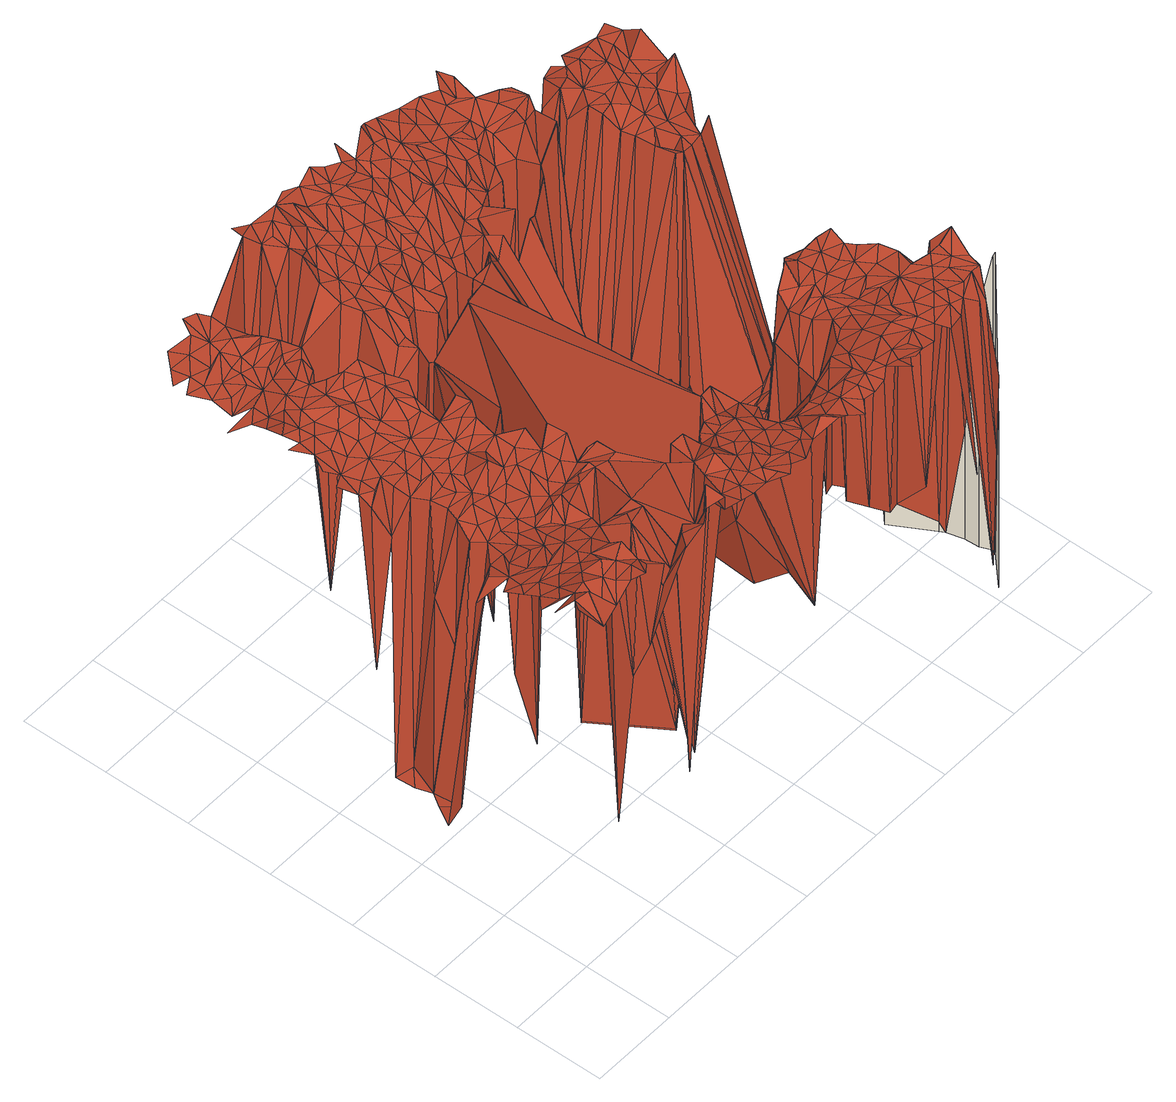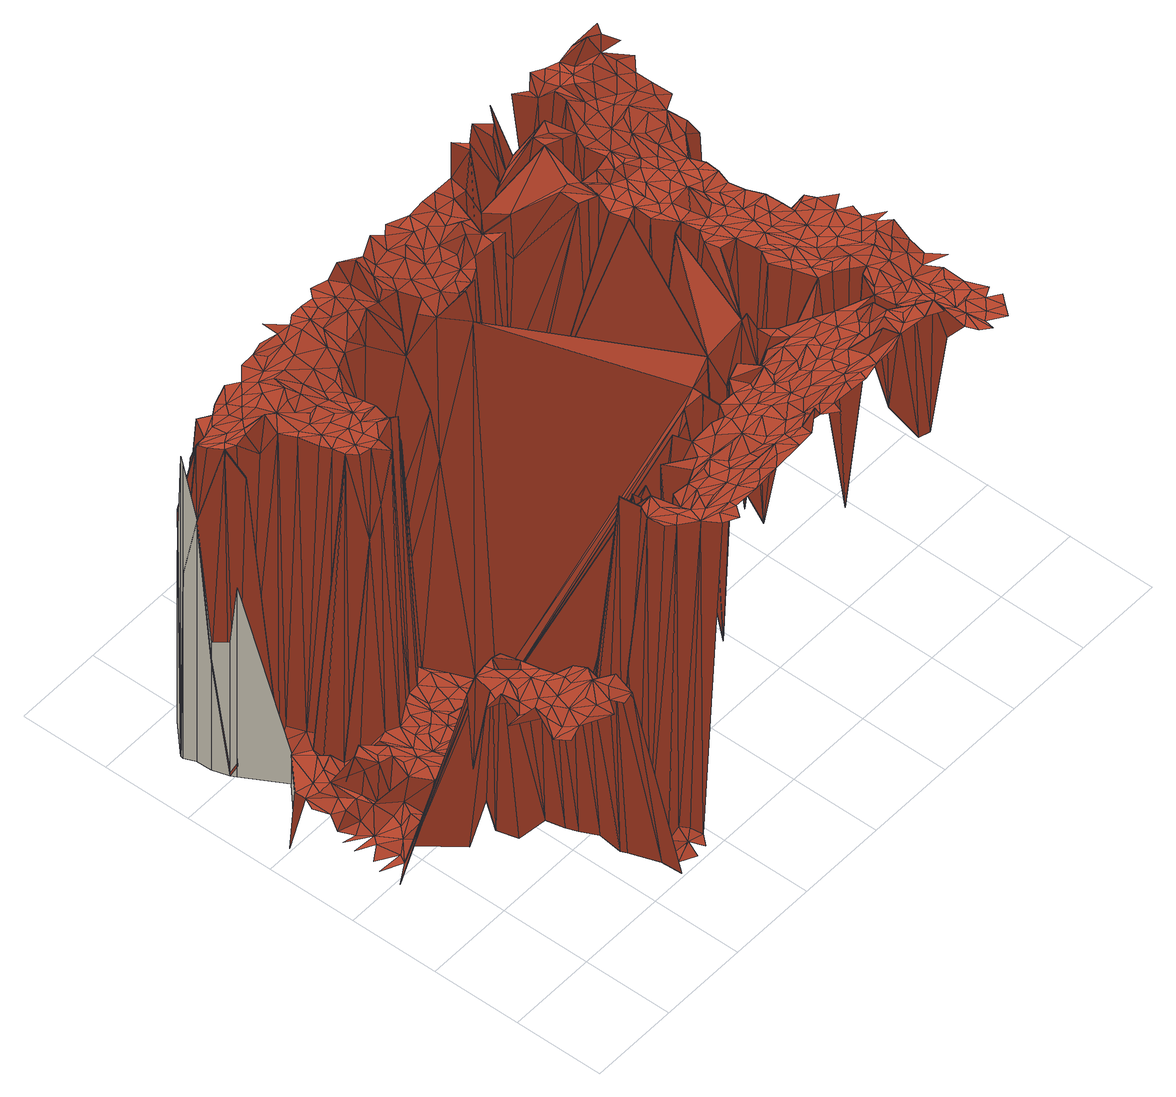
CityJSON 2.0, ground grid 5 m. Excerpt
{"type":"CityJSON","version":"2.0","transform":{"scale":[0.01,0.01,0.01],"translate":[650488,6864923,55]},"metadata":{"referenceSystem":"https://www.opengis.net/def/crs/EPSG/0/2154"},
"CityObjects":{
"building1":{"type":"Building","geometry":[{"type":"MultiSurface","lod":"2","boundaries":[[[0,1,2]],[[0,3,4]],[[5,0,2]],[[6,7,8]],[[3,7,6]],[[3,0,5]],[[9,5,2]],[[7,10,8]],[[11,12,13]],[[7,3,10]],[[14,3,5]],[[15,11,8]],[[9,14,5]],[[15,12,11]],[[10,15,8]],[[3,14,16]],[[12,17,13]],[[10,3,16]],[[18,17,19]],[[18,20,21]],[[20,18,19]],[[9,22,14]],[[15,10,23]],[[14,22,16]],[[24,10,16]],[[15,25,12]],[[26,21,27]],[[25,17,12]],[[17,20,19]],[[10,24,23]],[[28,26,27]],[[29,22,9]],[[22,24,16]],[[30,29,9]],[[31,17,32]],[[20,33,21]],[[17,25,32]],[[34,15,23]],[[21,33,27]],[[34,25,15]],[[20,17,35]],[[17,31,35]],[[36,28,27]],[[24,37,23]],[[24,22,38]],[[37,34,23]],[[39,22,29]],[[40,31,32]],[[29,30,41]],[[37,24,38]],[[20,42,33]],[[25,43,32]],[[44,36,27]],[[33,42,27]],[[22,39,38]],[[42,20,35]],[[45,36,46]],[[39,29,41]],[[30,47,41]],[[31,48,35]],[[49,45,46]],[[36,44,50]],[[34,37,51]],[[34,52,25]],[[42,44,27]],[[43,40,32]],[[53,36,50]],[[43,25,54]],[[40,48,31]],[[55,37,38]],[[36,53,46]],[[25,52,54]],[[39,55,38]],[[56,57,58]],[[59,57,56]],[[37,55,51]],[[48,42,35]],[[52,34,51]],[[47,60,41]],[[44,61,50]],[[61,53,50]],[[60,39,41]],[[43,48,40]],[[49,62,58]],[[62,49,46]],[[55,39,63]],[[44,42,64]],[[52,43,54]],[[65,60,47]],[[59,66,67]],[[42,48,68]],[[69,59,56]],[[61,44,64]],[[39,60,63]],[[53,70,46]],[[55,71,51]],[[72,55,63]],[[48,43,73]],[[53,61,74]],[[75,56,58]],[[48,73,68]],[[71,55,72]],[[71,52,51]],[[43,52,76]],[[60,65,77]],[[59,69,78]],[[66,59,78]],[[42,79,64]],[[70,53,74]],[[79,42,68]],[[70,62,46]],[[75,69,56]],[[80,72,63]],[[60,80,63]],[[62,81,58]],[[66,82,83]],[[43,84,73]],[[85,60,77]],[[84,43,76]],[[86,61,64]],[[60,85,80]],[[81,75,58]],[[82,87,88]],[[73,89,68]],[[69,75,78]],[[52,71,90]],[[72,80,91]],[[52,92,76]],[[79,86,64]],[[93,71,72]],[[89,79,68]],[[82,66,94]],[[61,95,74]],[[84,89,73]],[[92,52,90]],[[96,66,78]],[[97,70,74]],[[92,84,76]],[[93,72,91]],[[95,61,86]],[[80,85,98]],[[62,99,81]],[[100,101,87]],[[82,102,87]],[[66,103,94]],[[71,93,90]],[[70,104,62]],[[75,96,78]],[[105,101,106]],[[80,98,91]],[[99,75,81]],[[89,84,107]],[[84,92,108]],[[103,66,96]],[[102,82,94]],[[99,62,109]],[[79,89,110]],[[70,97,111]],[[79,112,86]],[[101,100,106]],[[95,97,74]],[[113,85,114]],[[98,85,113]],[[102,100,87]],[[62,104,109]],[[84,108,115]],[[104,70,111]],[[98,93,91]],[[112,79,110]],[[116,92,90]],[[117,118,119]],[[84,115,107]],[[105,120,119]],[[93,116,90]],[[120,105,106]],[[112,95,86]],[[75,99,121]],[[108,92,115]],[[96,75,121]],[[122,89,107]],[[103,123,94]],[[89,122,110]],[[123,102,94]],[[97,124,111]],[[100,102,125]],[[93,98,126]],[[92,116,127]],[[100,128,106]],[[95,124,97]],[[120,117,119]],[[103,96,129]],[[130,113,114]],[[131,99,109]],[[130,98,113]],[[132,93,126]],[[128,120,106]],[[124,104,111]],[[115,92,133]],[[93,132,134]],[[135,112,110]],[[116,93,136]],[[92,127,133]],[[104,131,109]],[[123,103,129]],[[115,137,107]],[[102,123,125]],[[138,100,125]],[[139,95,112]],[[100,138,128]],[[99,140,121]],[[141,142,143]],[[124,95,144]],[[140,96,121]],[[137,122,107]],[[145,130,114]],[[122,135,110]],[[93,134,136]],[[126,98,146]],[[141,147,148]],[[127,116,136]],[[95,139,144]],[[131,140,99]],[[98,130,146]],[[96,149,129]],[[142,117,150]],[[132,126,146]],[[140,151,96]],[[104,124,152]],[[153,120,128]],[[137,115,133]],[[117,120,150]],[[142,154,143]],[[147,155,148]],[[151,149,96]],[[131,104,152]],[[156,141,143]],[[135,157,112]],[[134,132,158]],[[157,139,112]],[[147,141,156]],[[138,153,128]],[[125,123,159]],[[130,145,160]],[[138,125,159]],[[132,146,158]],[[127,161,133]],[[162,155,163]],[[164,123,129]],[[165,124,144]],[[120,153,150]],[[161,127,136]],[[142,150,154]],[[122,137,166]],[[145,167,160]],[[168,140,131]],[[139,165,144]],[[169,135,122]],[[124,165,152]],[[153,138,170]],[[171,137,133]],[[140,168,151]],[[172,130,160]],[[149,164,129]],[[154,156,143]],[[123,164,159]],[[155,147,173]],[[168,149,151]],[[138,174,170]],[[146,130,175]],[[161,171,133]],[[176,131,152]],[[167,172,160]],[[174,138,159]],[[137,171,177]],[[137,177,166]],[[168,131,178]],[[169,157,135]],[[169,122,166]],[[130,172,175]],[[139,157,179]],[[155,180,163]],[[134,181,136]],[[165,139,179]],[[149,168,182]],[[181,134,158]],[[131,176,178]],[[164,149,182]],[[183,147,156]],[[156,154,184]],[[185,153,170]],[[150,153,186]],[[165,176,152]],[[180,155,173]],[[154,150,184]],[[172,167,187]],[[181,161,136]],[[180,188,163]],[[146,189,158]],[[171,161,190]],[[147,183,173]],[[191,156,184]],[[174,185,170]],[[164,192,159]],[[153,193,186]],[[153,185,193]],[[192,174,159]],[[182,168,194]],[[192,164,182]],[[150,195,184]],[[177,171,196]],[[157,169,197]],[[183,156,191]],[[189,146,175]],[[198,168,178]],[[175,172,199]],[[177,200,166]],[[150,186,201]],[[161,181,190]],[[157,202,179]],[[176,165,203]],[[172,187,199]],[[200,169,166]],[[202,165,179]],[[204,171,190]],[[195,150,201]],[[176,198,178]],[[174,192,205]],[[185,174,206]],[[168,207,194]],[[208,191,184]],[[192,182,209]],[[210,180,173]],[[202,157,197]],[[211,182,194]],[[180,212,188]],[[181,158,213]],[[200,177,196]],[[168,198,207]],[[195,208,184]],[[165,202,203]],[[171,214,196]],[[193,215,186]],[[214,171,204]],[[169,200,197]],[[183,210,173]],[[208,183,191]],[[181,204,190]],[[189,175,199]],[[193,185,216]],[[217,174,205]],[[218,176,203]],[[182,219,209]],[[198,176,220]],[[189,221,158]],[[174,217,206]],[[210,212,180]],[[186,222,201]],[[207,211,194]],[[211,219,182]],[[181,214,204]],[[187,223,199]],[[192,224,205]],[[215,222,186]],[[185,225,216]],[[224,192,209]],[[215,193,216]],[[226,185,206]],[[176,218,220]],[[227,208,195]],[[214,181,213]],[[228,223,187]],[[185,226,225]],[[208,229,183]],[[202,218,203]],[[223,189,199]],[[229,210,183]],[[207,198,230]],[[200,231,197]],[[231,202,197]],[[211,207,230]],[[232,195,201]],[[224,217,205]],[[158,233,213]],[[212,210,234]],[[219,224,209]],[[196,214,235]],[[200,196,235]],[[219,211,230]],[[217,226,206]],[[236,214,213]],[[198,220,237]],[[232,227,195]],[[223,221,189]],[[223,228,238]],[[198,239,230]],[[208,240,229]],[[222,232,201]],[[221,233,158]],[[210,229,241]],[[240,208,227]],[[218,202,242]],[[243,222,215]],[[225,243,216]],[[243,215,216]],[[202,231,244]],[[245,214,246]],[[220,218,237]],[[246,214,247]],[[226,243,225]],[[234,210,248]],[[231,200,249]],[[198,250,239]],[[214,236,247]],[[198,251,250]],[[252,219,230]],[[214,245,235]],[[251,198,237]],[[219,253,224]],[[254,210,241]],[[255,202,244]],[[202,255,242]],[[256,200,235]],[[217,224,257]],[[223,238,258]],[[210,254,248]],[[200,256,249]],[[221,223,258]],[[226,217,257]],[[229,259,241]],[[218,242,237]],[[229,240,259]],[[239,252,230]],[[243,232,222]],[[232,240,227]],[[253,219,252]],[[231,249,244]],[[245,246,247]],[[224,253,257]],[[233,236,213]],[[249,255,244]],[[238,260,258]],[[221,258,261]],[[260,238,262]],[[236,263,247]],[[259,264,241]],[[265,252,239]],[[265,253,252]],[[253,265,257]],[[258,260,261]],[[233,221,266]],[[221,261,266]],[[243,226,267]],[[243,268,232]],[[268,240,232]],[[240,268,259]],[[269,254,241]],[[233,263,236]],[[226,257,270]],[[250,271,239]],[[242,271,237]],[[251,271,250]],[[255,271,242]],[[271,251,237]],[[264,272,241]],[[273,260,262]],[[260,274,261]],[[245,275,235]],[[275,245,247]],[[268,264,259]],[[275,256,235]],[[272,269,241]],[[276,273,262]],[[265,277,257]],[[278,265,239]],[[274,260,279]],[[263,280,247]],[[260,273,279]],[[254,269,281]],[[282,233,266]],[[261,282,266]],[[268,243,283]],[[274,282,261]],[[282,263,233]],[[267,226,270]],[[257,277,270]],[[283,243,267]],[[271,278,239]],[[273,276,284]],[[264,285,272]],[[280,286,247]],[[287,274,279]],[[264,268,288]],[[273,287,279]],[[282,274,289]],[[263,282,280]],[[285,264,288]],[[285,269,272]],[[290,255,249]],[[274,287,289]],[[256,290,249]],[[273,284,291]],[[287,273,291]],[[286,275,247]],[[265,292,277]],[[280,282,293]],[[292,265,278]],[[268,294,288]],[[293,282,295]],[[296,282,289]],[[297,268,283]],[[280,293,295]],[[277,298,270]],[[294,285,288]],[[294,268,297]],[[292,298,277]],[[269,285,299]],[[300,269,299]],[[284,301,291]],[[256,275,302]],[[287,303,289]],[[282,296,304]],[[305,267,270]],[[303,287,291]],[[286,280,295]],[[282,304,295]],[[306,283,267]],[[285,294,307]],[[301,284,308]],[[303,296,289]],[[297,283,309]],[[284,310,308]],[[271,311,278]],[[271,255,290]],[[305,306,267]],[[311,292,278]],[[298,292,312]],[[283,306,309]],[[298,313,270]],[[304,286,295]],[[314,285,307]],[[315,294,297]],[[285,314,299]],[[310,301,308]],[[291,301,316]],[[315,297,309]],[[313,305,270]],[[296,303,317]],[[303,291,316]],[[313,298,312]],[[304,275,286]],[[294,314,307]],[[292,311,312]],[[301,310,318]],[[311,271,319]],[[296,320,304]],[[294,315,321]],[[290,256,302]],[[306,305,322]],[[320,296,317]],[[314,294,321]],[[311,313,312]],[[275,304,323]],[[301,324,316]],[[306,325,309]],[[305,313,322]],[[303,326,317]],[[325,315,309]],[[271,327,319]],[[301,318,328]],[[324,301,328]],[[304,320,323]],[[314,329,299]],[[311,330,313]],[[331,303,316]],[[332,311,319]],[[326,320,317]],[[303,331,326]],[[325,306,333]],[[334,306,322]],[[315,335,321]],[[336,275,323]],[[329,314,321]],[[311,332,330]],[[324,331,316]],[[313,337,322]],[[315,325,335]],[[318,338,328]],[[275,336,302]],[[306,334,333]],[[330,337,313]],[[320,336,323]],[[339,324,328]],[[331,324,339]],[[327,332,319]],[[335,329,321]],[[337,340,322]],[[340,334,322]],[[341,320,326]],[[327,271,290]],[[330,332,342]],[[343,325,333]],[[331,341,326]],[[336,320,344]],[[337,330,342]],[[335,325,345]],[[346,329,335]],[[336,347,302]],[[338,348,328]],[[334,343,333]],[[325,343,345]],[[348,339,328]],[[349,331,339]],[[332,327,350]],[[342,332,350]],[[320,351,344]],[[346,335,345]],[[340,337,352]],[[334,340,353]],[[351,320,341]],[[354,336,344]],[[331,349,341]],[[329,346,355]],[[338,356,348]],[[347,336,357]],[[358,337,342]],[[343,334,353]],[[347,290,302]],[[336,354,357]],[[337,359,352]],[[355,346,345]],[[337,358,359]],[[339,348,360]],[[349,339,360]],[[351,354,344]],[[358,342,350]],[[327,361,350]],[[343,362,345]],[[349,351,341]],[[363,340,352]],[[364,347,357]],[[329,365,366]],[[340,363,353]],[[362,343,353]],[[361,327,290]],[[365,329,355]],[[354,364,357]],[[356,367,348]],[[354,351,368]],[[369,358,350]],[[370,355,345]],[[351,349,371]],[[359,372,352]],[[348,367,360]],[[362,370,345]],[[361,369,350]],[[290,347,373]],[[359,358,372]],[[374,349,360]],[[347,364,373]],[[364,354,368]],[[367,356,375]],[[349,374,371]],[[376,362,353]],[[361,290,377]],[[367,374,360]],[[358,369,378]],[[356,379,375]],[[363,376,353]],[[351,380,368]],[[381,363,352]],[[380,351,371]],[[372,381,352]],[[374,367,382]],[[358,381,372]],[[370,362,383]],[[384,358,378]],[[385,365,355]],[[380,364,368]],[[370,385,355]],[[362,376,383]],[[369,361,386]],[[364,380,373]],[[369,386,378]],[[387,367,375]],[[358,384,381]],[[367,387,382]],[[388,361,377]],[[376,363,389]],[[290,388,377]],[[387,374,382]],[[374,390,371]],[[388,290,373]],[[391,380,371]],[[363,381,389]],[[385,370,383]],[[379,392,375]],[[374,387,393]],[[386,361,394]],[[365,385,395]],[[386,384,378]],[[390,374,393]],[[392,387,375]],[[390,391,371]],[[396,365,395]],[[380,397,373]],[[361,398,394]],[[383,376,399]],[[361,388,398]],[[392,379,400]],[[401,376,389]],[[390,380,391]],[[385,383,399]],[[385,402,395]],[[384,403,381]],[[381,401,389]],[[387,404,393]],[[380,390,397]],[[402,396,395]],[[387,392,405]],[[381,403,406]],[[376,401,399]],[[407,384,386]],[[404,390,393]],[[386,394,408]],[[402,385,409]],[[401,381,406]],[[409,385,399]],[[397,390,410]],[[407,403,384]],[[404,387,405]],[[411,392,400]],[[407,386,408]],[[394,398,408]],[[396,402,412]],[[392,411,405]],[[406,403,413]],[[414,411,400]],[[401,406,413]],[[403,407,413]],[[398,415,408]],[[401,416,399]],[[416,409,399]],[[417,404,405]],[[402,409,418]],[[388,419,398]],[[402,420,412]],[[421,407,408]],[[411,417,405]],[[390,404,422]],[[415,421,408]],[[423,401,413]],[[424,411,414]],[[398,419,415]],[[416,401,425]],[[401,423,425]],[[420,402,418]],[[407,421,426]],[[407,427,413]],[[404,417,428]],[[429,409,416]],[[430,421,415]],[[390,431,410]],[[409,429,418]],[[427,423,413]],[[411,424,432]],[[407,426,427]],[[419,430,415]],[[422,404,428]],[[417,411,433]],[[397,434,373]],[[435,388,373]],[[429,416,425]],[[421,430,436]],[[433,411,432]],[[425,423,437]],[[424,438,432]],[[423,427,439]],[[440,397,410]],[[426,421,441]],[[390,422,431]],[[442,420,418]],[[421,436,441]],[[430,419,443]],[[429,442,418]],[[428,417,444]],[[436,430,445]],[[423,439,437]],[[429,425,437]],[[420,442,446]],[[417,433,447]],[[430,443,445]],[[422,428,444]],[[438,448,432]],[[419,449,443]],[[442,429,450]],[[448,433,432]],[[426,451,427]],[[450,429,437]],[[417,447,444]],[[419,388,435]],[[443,449,445]],[[427,451,439]],[[448,438,452]],[[453,436,445]],[[436,453,441]],[[451,426,441]],[[433,448,447]],[[454,442,450]],[[439,455,437]],[[456,422,444]],[[449,453,445]],[[457,450,437]],[[431,440,410]],[[442,454,458]],[[422,456,431]],[[459,448,452]],[[451,460,439]],[[460,455,439]],[[453,449,461]],[[447,456,444]],[[434,435,373]],[[457,454,450]],[[447,448,462]],[[453,463,441]],[[455,457,437]],[[463,451,441]],[[448,459,464]],[[397,440,465]],[[434,397,465]],[[449,419,466]],[[448,464,462]],[[456,447,462]],[[451,455,460]],[[454,467,458]],[[468,453,461]],[[431,456,469]],[[463,453,470]],[[454,457,471]],[[455,451,472]],[[451,463,473]],[[457,455,472]],[[453,468,470]],[[467,454,471]],[[459,474,475]],[[464,459,476]],[[461,449,466]],[[477,456,462]],[[456,477,469]],[[457,478,471]],[[478,457,472]],[[479,431,469]],[[476,459,475]],[[451,480,472]],[[481,468,461]],[[463,482,473]],[[419,435,466]],[[462,464,483]],[[484,451,473]],[[485,463,470]],[[468,486,470]],[[487,467,471]],[[480,478,472]],[[431,479,440]],[[480,451,484]],[[478,487,471]],[[464,476,483]],[[482,463,485]],[[468,481,486]],[[486,488,470]],[[489,477,462]],[[481,461,466]],[[482,484,473]],[[490,479,469]],[[488,485,470]],[[491,478,480]],[[477,492,469]],[[493,476,475]],[[489,462,483]],[[481,488,486]],[[487,478,494]],[[495,493,475]],[[492,490,469]],[[496,434,465]],[[440,497,465]],[[478,491,498]],[[477,489,499]],[[440,479,497]],[[500,491,480]],[[501,482,485]],[[488,481,502]],[[500,480,484]],[[503,496,465]],[[482,500,484]],[[485,488,502]],[[476,493,504]],[[505,479,490]],[[492,477,499]],[[478,506,494]],[[497,503,465]],[[434,507,435]],[[482,501,508]],[[501,485,502]],[[506,478,498]],[[476,509,483]],[[510,487,494]],[[511,434,496]],[[512,481,466]],[[513,482,508]],[[503,514,496]],[[479,505,515]],[[479,516,497]],[[491,500,498]],[[509,476,504]],[[500,482,513]],[[492,505,490]],[[516,479,515]],[[511,507,434]],[[514,511,496]],[[517,489,483]],[[481,518,502]],[[519,481,512]],[[516,503,497]],[[489,520,499]],[[507,521,435]],[[435,521,466]],[[501,513,508]],[[506,510,494]],[[493,509,504]],[[520,492,499]],[[481,519,518]],[[509,517,483]],[[518,501,502]],[[505,492,522]],[[503,516,523]],[[514,503,524]],[[511,514,525]],[[500,526,498]],[[489,517,527]],[[528,507,511]],[[520,489,527]],[[509,493,529]],[[505,530,515]],[[526,500,513]],[[521,507,528]],[[503,523,524]],[[531,506,498]],[[513,501,532]],[[525,514,524]],[[520,533,492]],[[492,533,522]],[[510,506,534]],[[530,505,522]],[[501,518,535]],[[536,516,515]],[[530,537,515]],[[526,531,498]],[[516,538,523]],[[511,525,539]],[[533,520,527]],[[528,511,539]],[[517,540,527]],[[526,513,532]],[[506,531,534]],[[537,536,515]],[[509,541,517]],[[542,512,466]],[[543,501,535]],[[533,530,522]],[[501,543,532]],[[544,509,529]],[[541,540,517]],[[521,528,545]],[[546,533,527]],[[547,510,534]],[[521,548,466]],[[540,546,527]],[[536,538,516]],[[518,519,549]],[[523,550,524]],[[542,519,512]],[[523,538,551]],[[535,518,549]],[[530,533,552]],[[541,509,544]],[[530,536,537]],[[553,525,524]],[[554,526,532]],[[533,546,552]],[[540,555,546]],[[531,547,534]],[[550,523,551]],[[525,553,539]],[[540,541,555]],[[556,528,539]],[[526,554,557]],[[519,558,549]],[[543,535,549]],[[559,530,552]],[[526,560,531]],[[550,553,524]],[[546,555,561]],[[562,521,545]],[[545,528,563]],[[541,564,555]],[[548,542,466]],[[560,526,557]],[[528,556,565]],[[519,566,558]],[[530,559,567]],[[536,530,568]],[[569,547,531]],[[538,536,570]],[[543,571,532]],[[541,544,572]],[[546,573,552]],[[571,554,532]],[[538,574,551]],[[563,528,565]],[[575,556,539]],[[553,575,539]],[[519,542,566]],[[568,530,567]],[[521,576,548]],[[574,550,551]],[[554,560,557]],[[577,543,549]],[[573,546,561]],[[564,541,572]],[[560,569,531]],[[558,578,549]],[[579,559,552]],[[575,553,550]],[[521,562,580]],[[576,521,580]],[[574,538,570]],[[573,581,552]],[[536,568,570]],[[582,544,583]],[[584,575,550]],[[581,579,552]],[[574,584,550]],[[555,585,561]],[[543,577,586]],[[587,545,563]],[[556,575,565]],[[564,585,555]],[[571,543,586]],[[578,577,549]],[[547,569,588]],[[571,560,554]],[[587,562,545]],[[559,579,567]],[[544,582,572]],[[589,578,558]],[[566,589,558]],[[584,574,590]],[[591,564,572]],[[585,573,561]],[[575,592,565]],[[592,563,565]],[[582,583,593]],[[573,585,581]],[[575,584,594]],[[583,595,593]],[[568,596,570]],[[592,587,563]],[[569,597,588]],[[578,598,577]],[[599,568,567]],[[577,598,586]],[[585,579,581]],[[596,574,570]],[[542,600,566]],[[562,587,601]],[[585,564,602]],[[564,591,602]],[[574,603,590]],[[604,542,548]],[[578,589,605]],[[560,606,569]],[[582,591,572]],[[589,566,605]],[[579,599,567]],[[607,592,575]],[[576,608,548]],[[571,586,609]],[[606,560,571]],[[607,575,594]],[[598,578,610]],[[596,568,611]],[[608,576,580]],[[606,597,569]],[[604,600,542]],[[568,599,611]],[[566,600,605]],[[596,603,574]],[[587,592,612]],[[613,584,590]],[[562,601,614]],[[586,598,609]],[[597,615,588]],[[580,562,616]],[[578,617,610]],[[618,604,548]],[[617,578,605]],[[608,618,548]],[[584,613,594]],[[587,619,601]],[[579,585,620]],[[621,582,593]],[[590,603,622]],[[623,571,609]],[[606,571,623]],[[591,582,624]],[[599,579,620]],[[625,607,594]],[[619,587,612]],[[608,580,616]],[[626,585,602]],[[591,626,602]],[[600,627,605]],[[592,607,628]],[[600,604,627]],[[629,598,610]],[[630,562,614]],[[631,621,593]],[[597,632,615]],[[603,596,633]],[[582,621,624]],[[597,606,632]],[[601,619,614]],[[613,590,622]],[[634,596,611]],[[616,562,630]],[[627,617,605]],[[599,634,611]],[[626,591,624]],[[613,625,594]],[[617,629,610]],[[612,592,635]],[[604,618,636]],[[627,604,637]],[[618,608,638]],[[585,639,620]],[[607,625,640]],[[598,641,609]],[[585,642,639]],[[592,628,635]],[[642,585,643]],[[604,636,637]],[[644,599,620]],[[585,626,643]],[[628,607,640]],[[608,616,645]],[[629,641,598]],[[621,631,646]],[[647,606,623]],[[596,648,633]],[[619,630,614]],[[634,599,649]],[[603,650,622]],[[617,627,651]],[[641,623,609]],[[648,596,634]],[[636,618,638]],[[603,633,650]],[[652,629,617]],[[608,645,638]],[[599,644,649]],[[624,621,653]],[[640,625,613]],[[626,624,653]],[[654,627,637]],[[639,644,620]],[[652,617,655]],[[656,616,630]],[[632,606,657]],[[641,647,623]],[[658,619,612]],[[636,654,637]],[[659,613,622]],[[616,656,645]],[[627,654,651]],[[641,629,652]],[[631,660,646]],[[619,661,630]],[[662,617,651]],[[658,612,635]],[[645,656,638]],[[633,648,650]],[[663,621,646]],[[617,662,655]],[[639,642,664]],[[606,647,665]],[[666,642,643]],[[626,667,643]],[[667,626,653]],[[650,659,622]],[[658,628,640]],[[668,634,649]],[[628,658,635]],[[648,634,669]],[[621,663,653]],[[647,641,670]],[[664,642,666]],[[671,640,613]],[[644,668,649]],[[606,672,657]],[[654,636,673]],[[672,606,665]],[[674,636,638]],[[641,652,675]],[[619,658,661]],[[654,662,651]],[[644,639,676]],[[677,652,655]],[[656,678,638]],[[659,671,613]],[[634,668,669]],[[679,656,630]],[[650,648,680]],[[660,663,646]],[[661,679,630]],[[668,644,676]],[[636,674,673]],[[662,677,655]],[[663,667,653]],[[671,658,640]],[[647,670,681]],[[662,654,682]],[[667,683,643]],[[670,641,681]],[[683,666,643]],[[658,684,661]],[[652,685,675]],[[678,656,686]],[[687,641,675]],[[678,674,638]],[[656,679,686]],[[659,650,688]],[[685,652,677]],[[689,648,669]],[[639,664,690]],[[684,679,661]],[[648,691,680]],[[671,659,692]],[[639,693,676]],[[647,694,665]],[[664,666,695]],[[663,660,696]],[[697,654,673]],[[698,699,660]],[[691,650,680]],[[641,687,681]],[[672,700,657]],[[668,689,669]],[[700,672,665]],[[654,697,682]],[[692,659,688]],[[663,699,667]],[[658,701,684]],[[677,662,702]],[[694,647,681]],[[685,687,675]],[[666,683,695]],[[660,699,696]],[[701,658,671]],[[699,683,667]],[[693,668,676]],[[697,662,682]],[[650,691,688]],[[648,689,703]],[[704,678,686]],[[693,639,690]],[[679,684,705]],[[706,671,692]],[[691,648,703]],[[679,704,686]],[[657,700,707]],[[699,663,696]],[[690,664,695]],[[674,708,673]],[[684,701,705]],[[701,671,706]],[[706,692,688]],[[662,697,702]],[[694,700,665]],[[674,678,709]],[[710,685,677]],[[708,697,673]],[[710,677,702]],[[689,668,711]],[[683,699,712]],[[687,685,713]],[[681,687,713]],[[678,704,709]],[[668,693,711]],[[714,715,716,717]],[[699,698,714]],[[718,706,688]],[[704,679,719]],[[720,701,706]],[[683,721,695]],[[701,722,705]],[[708,674,723]],[[674,709,723]],[[721,683,712]],[[721,690,695]],[[724,679,705]],[[720,706,725]],[[726,691,703]],[[694,681,727]],[[689,728,703]],[[706,718,725]],[[729,693,690]],[[685,730,713]],[[701,720,731]],[[710,730,685]],[[730,681,713]],[[697,732,702]],[[699,733,712]],[[728,689,711]],[[704,734,709]],[[732,710,702]],[[700,694,735]],[[734,704,719]],[[679,736,719]],[[737,700,738]],[[728,726,703]],[[722,724,705]],[[681,730,727]],[[721,729,690]],[[697,708,739]],[[691,740,688]],[[722,701,741]],[[711,693,742]],[[743,708,723]],[[733,721,712]],[[693,729,742]],[[744,699,714]],[[701,731,741]],[[732,697,745]],[[733,699,744]],[[679,724,736]],[[740,718,688]],[[735,694,727]],[[746,720,725]],[[718,746,725]],[[700,747,738]],[[745,697,739]],[[726,740,691]],[[731,720,741]],[[730,710,748]],[[749,750,751,752]],[[747,700,735]],[[753,734,719]],[[729,721,742]],[[708,743,739]],[[709,754,723]],[[710,732,755]],[[756,726,728]],[[734,754,709]],[[721,733,757]],[[758,746,718]],[[722,741,724]],[[727,730,759]],[[721,760,742]],[[761,743,723]],[[762,714,717,763]],[[764,762,763,765]],[[760,721,757]],[[748,710,755]],[[766,764,765,767]],[[720,746,768]],[[735,727,759]],[[769,732,745]],[[750,760,770,751]],[[741,720,768]],[[740,758,718]],[[736,771,719]],[[771,753,719]],[[760,766,767,770]],[[730,748,772]],[[754,761,723]],[[730,772,759]],[[773,745,739]],[[774,728,711]],[[743,773,739]],[[775,734,753]],[[746,758,776]],[[777,754,734]],[[740,726,756]],[[732,769,755]],[[773,769,745]],[[775,777,734]],[[778,747,735]],[[743,761,779]],[[724,771,736]],[[773,743,779]],[[741,780,724]],[[781,775,753]],[[771,781,753]],[[774,756,728]],[[761,754,779]],[[758,782,776]],[[783,746,776]],[[771,724,784]],[[724,780,784]],[[771,775,781]],[[740,782,758]],[[746,783,768]],[[782,740,756]],[[785,749,752,786]],[[782,787,776]],[[787,783,776]],[[788,741,768]],[[788,780,741]],[[774,782,756]],[[784,780,789]],[[790,774,711]],[[771,784,791]],[[792,735,759]],[[778,735,793]],[[748,794,772]],[[795,748,755]],[[772,792,759]],[[796,773,779]],[[769,773,797]],[[769,798,755]],[[784,789,791]],[[783,788,768]],[[754,796,779]],[[799,754,777]],[[775,799,777]],[[775,771,800]],[[782,801,787]],[[788,783,787]],[[780,802,789]],[[782,774,803]],[[780,788,804]],[[805,782,803]],[[782,805,801]],[[800,771,791]],[[802,780,804]],[[801,788,787]],[[773,796,806]],[[794,748,795]],[[772,794,807]],[[735,792,793]],[[789,808,791]],[[773,806,797]],[[792,772,807]],[[774,809,803]],[[798,795,755]],[[798,769,797]],[[754,799,796]],[[809,805,803]],[[809,774,790]],[[810,775,800]],[[805,811,801]],[[802,808,789]],[[812,788,801]],[[799,775,810]],[[808,800,791]],[[788,813,804]],[[805,809,814]],[[813,802,804]],[[811,805,814]],[[811,812,801]],[[812,813,788]],[[815,809,790]],[[796,799,806]],[[809,816,814]],[[813,808,802]],[[806,799,817]],[[806,818,797]],[[794,819,807]],[[820,794,795]],[[819,792,807]],[[798,820,795]],[[818,806,817]],[[792,821,793]],[[822,812,811]],[[822,811,814]],[[823,798,797]],[[824,799,810]],[[813,812,825]],[[799,826,817]],[[808,827,800]],[[827,810,800]],[[813,828,808]],[[812,822,825]],[[799,824,826]],[[818,823,797]],[[821,792,829]],[[826,818,817]],[[794,820,830]],[[819,794,830]],[[792,819,829]],[[820,798,831]],[[808,828,832]],[[798,823,831]],[[827,824,810]],[[827,808,832]],[[833,813,825]],[[834,818,826]],[[823,818,834]],[[826,824,835]],[[828,813,836]],[[837,821,829]],[[819,837,829]],[[824,827,835]],[[834,826,835]],[[821,837,838]],[[820,839,830]],[[839,819,830]],[[839,820,831]],[[828,840,832]],[[823,834,841]],[[823,842,831]],[[837,819,843]],[[843,819,844]],[[845,827,832]],[[834,835,846]],[[827,847,835]],[[819,848,844]],[[842,839,831]],[[819,839,848]],[[849,823,841]],[[834,849,841]],[[823,849,842]],[[850,837,843]],[[834,846,851]],[[835,847,852]],[[846,835,853]],[[848,843,844]],[[854,839,842]],[[849,834,851]],[[835,852,853]],[[839,854,848]],[[850,843,855]],[[856,854,842]],[[843,848,855]],[[849,856,842]],[[846,857,851]],[[857,846,853]],[[858,850,855]],[[854,856,859]],[[848,854,860]],[[856,849,861]],[[862,849,851]],[[848,858,855]],[[849,862,861]],[[854,859,860]],[[857,862,851]],[[858,848,860]],[[856,863,859]],[[863,856,861]],[[863,864,859]],[[859,865,860]],[[865,858,860]],[[864,865,859]],[[858,865,866]]],"semantics":{"surfaces":[{"type":"RoofSurface"},{"type":"WallSurface"}],"values":[0,0,0,0,0,0,0,0,0,0,0,0,0,0,0,0,0,0,0,0,0,0,0,0,0,0,0,0,0,0,0,0,0,0,0,0,0,0,0,0,0,0,0,0,0,0,0,0,0,0,0,0,0,0,0,0,0,0,0,0,0,0,0,0,0,0,0,0,0,0,0,0,0,0,0,0,0,0,0,0,0,0,0,0,0,0,0,0,0,0,0,0,0,0,0,0,0,0,0,0,0,0,0,0,0,0,0,0,0,0,0,0,0,0,0,0,0,0,0,0,0,0,0,0,0,0,0,0,0,0,0,0,0,0,0,0,0,0,0,0,0,0,0,0,0,0,0,0,0,0,0,0,0,0,0,0,0,0,0,0,0,0,0,0,0,0,0,0,0,0,0,0,0,0,0,0,0,0,0,0,0,0,0,0,0,0,0,0,0,0,0,0,0,0,0,0,0,0,0,0,0,0,0,0,0,0,0,0,0,0,0,0,0,0,0,0,0,0,0,0,0,0,0,0,0,0,0,0,0,0,0,0,0,0,0,0,0,0,0,0,0,0,0,0,0,0,0,0,0,0,0,0,0,0,0,0,0,0,0,0,0,0,0,0,0,0,0,0,0,0,0,0,0,0,0,0,0,0,0,0,0,0,0,0,0,0,0,0,0,0,0,0,0,0,0,0,0,0,0,0,0,0,0,0,0,0,0,0,0,0,0,0,0,0,0,0,0,0,0,0,0,0,0,0,0,0,0,0,0,0,0,0,0,0,0,0,0,0,0,0,0,0,0,0,0,0,0,0,0,0,0,0,0,0,0,0,0,0,0,0,0,0,0,0,0,0,0,0,0,0,0,0,0,0,0,0,0,0,0,0,0,0,0,0,0,0,0,0,0,0,0,0,0,0,0,0,0,0,0,0,0,0,0,0,0,0,0,0,0,0,0,0,0,0,0,0,0,0,0,0,0,0,0,0,0,0,0,0,0,0,0,0,0,0,0,0,0,0,0,0,0,0,0,0,0,0,0,0,0,0,0,0,0,0,0,0,0,0,0,0,0,0,0,0,0,0,0,0,0,0,0,0,0,0,0,0,0,0,0,0,0,0,0,0,0,0,0,0,0,0,0,0,0,0,0,0,0,0,0,0,0,0,0,0,0,0,0,0,0,0,0,0,0,0,0,0,0,0,0,0,0,0,0,0,0,0,0,0,0,0,0,0,0,0,0,0,0,0,0,0,0,0,0,0,0,0,0,0,0,0,0,0,0,0,0,0,0,0,0,0,0,0,0,0,0,0,0,0,0,0,0,0,0,0,0,0,0,0,0,0,0,0,0,0,0,0,0,0,0,0,0,0,0,0,0,0,0,0,0,0,0,0,0,0,0,0,0,0,0,0,0,0,0,0,0,0,0,0,0,0,0,0,0,0,0,0,0,0,0,0,0,0,0,0,0,0,0,0,0,0,0,0,0,0,0,0,0,0,0,0,0,0,0,0,0,0,0,0,0,0,0,0,0,0,0,0,0,0,0,0,0,0,0,0,0,0,0,0,0,0,0,0,0,0,0,0,0,0,0,0,0,0,0,0,0,0,0,0,0,0,0,0,0,0,0,0,0,0,0,0,0,0,0,0,0,0,0,0,0,0,0,0,0,0,0,0,0,0,0,0,0,0,0,0,0,0,0,0,0,0,0,0,0,0,0,0,0,0,0,0,0,0,0,0,0,0,0,0,0,0,0,0,0,0,0,0,0,0,0,0,0,0,0,0,0,0,0,0,0,0,0,0,0,0,0,0,0,0,0,0,0,0,0,0,0,0,0,0,0,0,0,0,0,0,0,0,0,0,0,0,0,0,0,0,0,0,0,0,0,0,0,0,0,0,0,0,0,0,0,0,0,0,0,0,0,0,0,0,0,0,0,0,0,0,0,0,0,0,0,0,0,0,0,0,0,0,0,0,0,0,0,0,0,0,0,0,0,0,0,0,0,0,0,0,0,0,0,0,0,0,0,0,0,0,0,0,0,0,0,0,0,0,0,0,0,0,0,0,0,0,0,0,0,0,0,0,0,0,0,0,0,0,0,0,0,0,0,0,0,0,0,0,0,0,0,0,0,0,0,0,0,0,0,0,0,0,0,0,0,0,0,0,0,0,0,0,0,0,0,0,0,0,0,0,0,0,0,0,0,0,0,0,0,0,0,0,0,0,0,0,0,0,0,0,0,0,0,0,0,0,0,0,0,0,0,0,0,0,0,0,0,0,0,0,0,0,0,0,0,0,0,0,0,0,0,0,0,0,0,0,0,0,0,0,0,0,0,0,0,0,0,0,0,0,0,0,0,0,0,0,0,0,0,0,0,0,0,0,0,0,0,0,0,0,0,0,0,0,0,0,0,0,0,0,0,0,0,0,0,0,0,0,0,0,0,0,0,0,0,0,0,0,0,0,0,0,0,0,0,0,0,0,0,0,0,0,0,0,0,0,0,0,0,0,0,0,0,0,0,0,0,0,0,0,0,0,0,0,0,0,0,0,0,0,0,0,0,0,0,0,0,0,0,0,0,0,0,0,0,0,0,0,0,0,0,0,0,0,0,0,0,0,0,0,0,0,0,0,0,0,0,0,0,0,0,0,0,0,0,0,0,0,0,0,0,0,0,0,0,0,0,0,0,0,0,0,0,0,0,0,0,0,0,0,0,0,0,0,0,0,0,0,0,0,0,0,0,0,0,0,0,0,0,0,0,0,0,0,0,0,0,0,0,0,0,0,0,0,0,0,0,0,0,0,0,0,0,0,0,0,0,0,0,0,0,0,0,0,0,0,0,0,0,0,0,0,0,0,0,0,0,0,0,0,0,0,0,0,0,0,0,0,0,0,0,0,0,0,0,0,0,0,0,0,0,0,0,0,0,0,0,0,0,0,0,0,0,0,0,0,0,0,0,0,0,0,0,1,0,0,0,0,0,0,0,0,0,0,0,0,0,0,0,0,0,0,0,0,0,0,0,0,0,0,0,0,0,0,0,0,0,0,0,0,0,0,0,0,0,0,0,0,0,0,0,0,0,0,0,0,0,0,0,1,0,0,0,0,0,0,0,0,0,0,0,0,0,0,1,1,0,0,1,0,0,0,1,0,0,0,0,1,0,0,0,0,0,0,0,0,0,0,0,0,0,0,0,0,0,0,0,0,0,0,0,0,0,0,0,0,0,0,1,0,0,0,0,0,0,0,0,0,0,0,0,0,0,0,0,0,0,0,0,0,0,0,0,0,0,0,0,0,0,0,0,0,0,0,0,0,0,0,0,0,0,0,0,0,0,0,0,0,0,0,0,0,0,0,0,0,0,0,0,0,0,0,0,0,0,0,0,0,0,0,0,0,0,0,0,0,0,0,0,0,0,0,0,0,0,0,0,0,0,0,0,0,0,0,0,0,0,0,0,0,0,0,0,0,0,0,0,0,0,0,0,0,0,0,0,0,0,0,0,0,0,0,0,0,0,0,0,0,0,0,0,0,0,0,0,0,0,0,0,0,0,0,0,0,0,0,0,0,0]}}]}
},
"vertices":[
[108,160,2371],[71,106,2374],[161,29,2239],[168,213,2332],[36,219,2307],[179,135,2390],[36,303,2262],[127,272,2286],[106,370,2250],[287,59,2257],[190,327,2273],[86,453,2223],[129,507,2213],[59,553,2191],[245,115,2230],[181,440,2239],[249,227,2331],[151,596,2188],[43,705,2017],[115,690,2154],[179,735,2145],[86,781,1410],[344,190,2311],[268,394,2253],[313,290,2302],[280,474,2241],[22,854,398],[156,887,388],[87,966,392],[368,131,2311],[408,72,2321],[220,654,2181],[230,552,2210],[187,796,1721],[329,425,2257],[261,724,2160],[132,1037,397],[370,350,2275],[406,250,2343],[452,201,2327],[334,622,2203],[479,129,2324],[286,838,2143],[387,581,2217],[243,912,2129],[104,1127,396],[183,1202,421],[479,41,2333],[337,699,2179],[94,1237,398],[216,976,1374],[418,408,2272],[443,506,2244],[199,1089,1651],[350,500,2236],[432,336,2297],[111,1396,2134],[66,1329,1103],[150,1310,1960],[109,1476,2169],[551,150,2292],[280,1019,2175],[249,1278,2172],[528,231,2375],[322,932,2163],[547,95,2299],[133,1605,2197],[54,1563,2209],[361,822,2170],[180,1434,2171],[290,1193,2178],[523,409,2277],[510,285,2340],[394,746,2178],[307,1100,2175],[249,1460,2185],[448,616,2213],[609,38,2291],[179,1517,2177],[403,884,2182],[580,202,1420],[248,1379,2180],[119,1752,2243],[79,1665,2221],[461,701,2193],[611,126,1663],[388,1016,2195],[115,1837,2269],[42,1843,2278],[456,804,2186],[546,506,2252],[609,314,312],[543,585,2226],[600,424,2283],[203,1724,2225],[442,1066,2196],[293,1567,2200],[395,1123,2196],[670,291,2339],[340,1380,2198],[169,1888,2286],[77,1913,2299],[198,1820,2257],[236,1650,2200],[412,1280,2207],[93,2023,2253],[154,1966,2286],[513,741,2198],[521,653,2210],[344,1294,2193],[484,899,2199],[381,1195,2194],[471,989,2205],[702,122,2001],[741,19,2308],[586,696,2256],[631,496,2263],[168,2164,2239],[3,2182,2186],[92,2111,2220],[158,2063,2247],[349,1461,2206],[583,832,2219],[298,1757,2257],[456,1208,2216],[259,1872,2267],[711,351,2328],[619,625,2282],[221,2021,2275],[331,1665,2220],[799,161,2009],[445,1373,2222],[678,407,2297],[647,696,2270],[711,462,1425],[567,964,2223],[707,554,2086],[631,754,2229],[255,1946,2300],[552,1062,2326],[422,1461,2224],[99,2357,2209],[87,2225,2199],[157,2290,2222],[484,1148,2220],[803,96,2292],[787,319,2339],[130,2435,2227],[51,2472,2206],[413,1627,2238],[268,2188,2253],[415,1538,2229],[508,1266,2233],[284,2063,2298],[249,2272,2248],[130,2515,2232],[190,2372,2237],[621,1025,2245],[789,391,2335],[382,1824,2309],[864,139,2277],[730,656,2305],[50,2552,2213],[107,2615,2232],[420,1733,2266],[585,1213,2247],[680,909,2253],[896,38,2325],[485,1476,2244],[669,985,2254],[320,1980,2306],[724,732,2255],[863,180,1995],[218,2467,2255],[390,1912,2316],[925,208,1994],[594,1298,2260],[689,812,2247],[548,1386,2253],[626,1137,2272],[213,2591,2262],[848,659,2319],[471,1644,2258],[302,2482,2284],[278,2333,2259],[391,2013,2314],[333,2186,2278],[986,99,2309],[168,2686,2257],[1002,226,611],[780,704,2292],[273,2385,2263],[467,1802,2273],[374,2076,2321],[546,1544,2264],[331,2306,2276],[802,831,2280],[728,1047,2279],[627,1417,2281],[982,197,428],[788,932,2290],[374,2248,2286],[721,1160,2291],[664,1247,2279],[846,692,2326],[474,1876,2317],[461,1967,2324],[616,1525,2287],[339,2382,2289],[523,1751,2285],[309,2547,2298],[577,1650,2324],[289,2647,2295],[907,629,2335],[836,759,2288],[417,2187,2314],[479,2133,2332],[541,1930,2338],[726,1279,2323],[602,1727,2330],[695,1342,2309],[1083,250,2017],[446,2224,2329],[1059,163,2369],[579,1834,2334],[456,2042,2333],[542,2007,769],[421,2339,2333],[1067,55,2352],[370,2467,2331],[641,1581,2321],[819,1060,2327],[504,2287,2334],[1144,482,2221],[321,2722,2328],[918,889,2332],[968,636,2338],[780,1353,2340],[1121,101,2187],[711,1552,678],[471,2367,2333],[411,2535,2332],[808,1240,873],[529,2173,2341],[837,1139,562],[936,818,365],[912,760,2328],[966,746,2335],[381,2687,2338],[883,1040,104],[739,1470,2174],[762,1433,2339],[693,1663,2338],[651,1778,2341],[408,2623,2341],[828,1216,2345],[897,993,2344],[627,1916,2360],[1132,200,2173],[459,2437,2304],[1202,187,2168],[1187,340,286],[1227,90,2169],[1185,533,1985],[596,2499,1643],[825,1752,716],[1171,464,778],[790,2155,2438],[676,2384,1839],[631,2619,2709],[854,2073,2389],[951,1724,2206],[577,2554,1706],[1305,163,2156],[1246,326,2163],[1370,605,97],[1302,80,2162],[830,1881,2011],[916,1725,2224],[1288,242,2158],[1264,570,1275],[569,2650,2418],[1279,421,2157],[774,2270,2510],[1401,85,2150],[681,2543,2664],[1332,588,420],[1353,261,2161],[669,2445,2444],[1334,340,2231],[1284,1795,2284],[1401,189,2149],[958,1824,2226],[1249,536,2225],[765,2451,2635],[1334,535,2225],[1364,393,2209],[769,2370,2631],[903,1901,2232],[725,2647,2694],[644,2697,2698],[1462,163,2147],[1462,637,506],[1451,305,2140],[1398,477,2141],[874,2140,2421],[879,2242,2468],[752,2537,2664],[1493,91,2146],[830,2332,2523],[1515,34,2149],[1011,1875,2029],[964,1909,2235],[974,2044,2334],[813,2593,2685],[845,2410,2581],[1515,262,2137],[1439,405,2138],[1568,75,2145],[1049,1794,1753],[1495,473,2129],[843,2499,2688],[959,2173,2413],[1451,530,2136],[1551,181,2144],[910,2407,2562],[1513,376,2132],[1163,1811,1990],[1627,136,2135],[889,2633,2701],[1049,1960,2251],[1574,322,2125],[1097,1863,1121],[962,2334,2511],[1009,2256,2456],[945,2493,2604],[1523,565,2129],[1057,2066,2355],[1627,33,2164],[1602,225,2128],[1027,2181,2423],[1609,399,2116],[1127,1991,2232],[1025,2352,2508],[1560,495,2121],[1016,2426,2556],[929,2565,2726],[1533,653,234],[1726,150,2128],[1677,326,2111],[1186,1893,2222],[1646,479,2111],[1118,2202,2406],[1096,2305,2471],[1604,557,2114],[1029,2559,2619],[1744,88,2156],[1572,623,2229],[1180,2051,2314],[1138,2121,2362],[1729,257,2115],[1254,1866,343],[1092,2388,2522],[1177,2265,2434],[1646,631,2225],[1074,2646,2661],[978,2665,2696],[1785,186,2125],[1678,565,2074],[1285,1929,2224],[1119,2521,2595],[1723,429,2092],[1220,2146,2352],[1672,698,2079],[1764,314,2097],[1831,118,2226],[1194,2355,2505],[1319,1827,2252],[1242,2021,2221],[1887,53,2213],[1759,548,2075],[1271,2192,2368],[1810,260,2111],[1165,2473,2566],[1319,2101,2311],[1178,2536,2599],[1339,2001,2226],[1864,284,2080],[1447,1846,2239],[1252,2265,2421],[1860,448,1822],[1800,464,2071],[1909,150,2151],[1802,383,1893],[1399,1915,873],[1145,2610,2637],[1190,2679,2678],[1808,608,1177],[1445,1902,2237],[1285,2424,2528],[1962,61,2160],[1323,2336,2448],[1218,2581,2612],[1342,2175,2356],[1949,283,2108],[1953,219,2130],[1335,2246,2397],[1416,2110,2289],[1439,1999,2228],[1270,2529,2587],[1828,567,1502],[2024,157,2162],[1258,2650,2639],[1415,2210,2363],[2037,17,2134],[1489,1930,1327],[1364,2448,2528],[2035,241,2132],[1376,2553,2575],[1583,1903,2246],[1355,2625,2610],[1483,2066,2229],[2063,372,2007],[1419,2299,2417],[2092,75,2151],[1408,2385,2488],[1504,2127,2274],[1503,2232,2377],[2061,331,2093],[1432,2504,2523],[1555,1966,1534],[2190,451,381],[2132,142,2168],[2127,220,2156],[2170,1129,330],[2141,1234,329],[1549,2044,2229],[1501,2455,2492],[2163,66,2150],[1501,2310,2423],[2286,687,359],[1609,2115,2241],[1431,2604,2580],[1625,1954,2235],[2167,348,2111],[1630,2010,1983],[1399,2705,2644],[2208,237,2156],[2212,164,2170],[1672,1941,2139],[1469,2546,2573],[1645,2310,2422],[2240,73,2161],[1697,2050,2226],[1553,2597,2595],[1616,2433,2460],[2232,386,2111],[1588,2520,2518],[1511,2638,2716],[2305,116,2174],[1623,2360,2431],[1740,1965,2246],[2278,318,2143],[1708,2176,2228],[2293,179,2179],[2217,842,232],[2175,1297,346],[1589,2683,2640],[1812,2004,1972],[2246,479,1847],[1757,2136,2228],[1629,2586,2574],[1669,2457,2469],[1703,2301,2402],[2383,15,2176],[2379,103,2166],[2405,165,2168],[2318,422,2108],[1675,2535,2536],[2297,638,1808],[1734,2433,2442],[1869,2005,1825],[1800,2243,2326],[2435,254,2174],[1799,2357,2391],[1832,2169,2227],[1820,2053,1523],[1666,2676,2616],[1910,2036,2234],[2428,363,2148],[2331,567,881],[1750,2507,2479],[2418,534,2102],[2529,80,2133],[1746,2607,2569],[2463,67,2145],[2211,1007,322],[2307,792,1854],[1827,2483,2452],[2394,466,2109],[1842,2403,2411],[1912,2206,2226],[1906,2115,1139],[2290,878,341],[2500,147,2144],[2379,626,2074],[1827,2568,2513],[2200,1208,333],[1860,2259,2322],[2583,190,2141],[1812,2659,2573],[2259,1107,336],[1982,2006,2130],[1910,2331,2359],[2275,945,338],[2365,689,2072],[2369,763,2047],[2535,277,2170],[2025,2104,282],[2033,2021,2096],[2486,477,2119],[2241,1312,354],[2454,594,2097],[2380,836,2116],[2387,958,353],[2334,1034,348],[1927,2455,2422],[2530,386,2148],[2289,1223,351],[2606,76,2119],[2494,657,2112],[1935,2521,2453],[1992,2326,2341],[2512,528,2121],[1891,2624,2524],[2010,2197,2230],[2523,727,2121],[2453,699,2108],[2470,781,2114],[2362,1126,356],[2604,271,2166],[2655,221,2149],[2291,1805,363],[2054,2279,2235],[2689,146,2125],[2334,1338,346],[2586,416,2146],[1954,2653,2541],[2330,1703,375],[2111,2149,64],[2458,970,364],[2479,874,2215],[2579,510,2129],[2454,1083,367],[2035,2378,2364],[2616,346,2169],[2410,1213,365],[2008,2445,2400],[2144,2061,2244],[2560,601,2122],[2095,2464,2388],[2664,403,2163],[2392,1515,372],[2444,1277,373],[2705,285,2160],[2450,1200,373],[2259,1935,373],[2626,629,2135],[2600,721,2134],[2043,2566,2463],[2580,792,2136],[2121,2397,2356],[2757,205,2136],[2690,471,2146],[2570,878,2144],[2483,1125,373],[2374,1578,374],[2160,2240,2225],[2192,2117,2245],[2702,570,2146],[2399,1567,375],[2638,521,2135],[2835,174,2117],[2736,81,2095],[2520,1000,372],[2771,426,2177],[2128,2354,2344],[2426,1385,371],[2068,2629,2505],[2235,2065,370],[2563,949,2115],[2823,259,2148],[2511,1246,379],[2842,109,2074],[2573,1072,380],[2888,50,981],[2672,821,2154],[2116,2567,2451],[2225,2240,2429],[2727,663,2156],[2329,1897,380],[2440,1483,378],[2800,325,2170],[2643,892,2153],[2376,1811,389],[2301,2039,385],[2194,2519,2425],[2554,1183,383],[2431,1657,388],[2251,2319,2429],[2256,2170,1764],[2690,727,2152],[2536,1339,391],[2671,1094,401],[2503,1456,390],[2133,2705,2530],[2489,1619,395],[2321,2129,2427],[2410,1756,393],[2571,1403,401],[2780,570,2161],[2918,160,2099],[2677,983,1856],[2232,2411,2428],[2890,237,2131],[2603,1157,388],[2882,314,2149],[2380,1951,394],[2617,1222,398],[2307,2252,2432],[2553,1521,404],[2963,17,316],[2186,2643,2490],[2719,886,2170],[2774,766,2172],[2640,1309,406],[2459,1827,403],[2412,1892,395],[2496,1734,406],[2879,524,2198],[2672,1184,407],[2353,2325,2445],[2841,413,2217],[2932,364,2161],[2847,619,2209],[2528,1652,405],[2967,101,2073],[2296,2457,2438],[2782,852,2205],[2801,711,2176],[2768,989,1700],[2427,1999,405],[2369,2187,417],[2983,214,2115],[2483,1910,411],[2406,2115,410],[2571,1587,409],[2317,2635,446],[2713,1325,426],[2753,1069,415],[3071,88,965],[2638,1440,412],[2475,2061,420],[3059,229,2112],[2950,476,2080],[2360,2523,457],[2973,409,2186],[2992,311,2140],[2894,713,283],[2849,815,291],[2338,2421,2443],[2755,1243,423],[2329,2568,453],[2548,1848,421],[2604,1809,432],[2416,2264,1421],[2930,616,282],[2463,2201,431],[2614,1741,431],[2684,1550,432],[2831,920,280],[2447,2420,437],[2534,1980,427],[3049,343,2148],[2692,1388,420],[2492,2258,440],[2620,1629,422],[2445,2354,443],[2865,1012,306],[2948,796,259],[3048,495,445],[2910,953,254],[2821,1094,427],[3010,641,256],[2447,2535,440],[3046,413,2176],[3087,165,1945],[2600,2023,441],[3063,68,1503],[3117,229,2110],[2392,2607,439],[2793,1302,439],[2547,2135,438],[2950,863,258],[2690,1662,437],[2746,1453,437],[2818,1149,432],[2361,2690,440],[2627,1949,441],[2709,1728,445],[2564,2204,446],[3024,728,242],[3118,293,2134],[2518,2354,427],[3221,222,41],[3063,68,41],[3063,68,1174],[3221,222,2112],[2919,1050,449],[2758,1588,448],[2866,1210,443],[3136,417,2227],[2808,1378,444],[2685,1847,447],[2871,1470,459],[2910,1158,450],[2970,920,330],[2528,2477,426],[2998,863,312],[3104,522,2079],[2571,2339,414],[2870,1281,453],[2635,2148,454],[3200,300,1698],[2765,1685,452],[2539,2572,393],[2854,1533,454],[2426,2695,429],[2504,2635,408],[2713,2007,459],[3049,1082,330],[2926,1360,458],[3153,507,110],[2719,1939,458],[3226,240,1322],[2661,2085,462],[2954,1202,461],[2541,2655,410],[2638,2279,455],[3024,728,41],[3153,507,41],[3153,507,1349],[3024,728,260],[2827,1636,463],[2822,1801,306],[2688,2192,463],[3064,957,335],[3196,384,792],[2993,1086,458],[2604,2420,406],[3168,478,41],[2790,1827,464],[3226,240,41],[3226,240,2067],[3200,300,41],[3200,300,1714],[3196,384,41],[3196,384,919],[2976,1286,344],[2712,2129,464],[3168,478,968],[2910,1570,144],[2623,2389,411],[2735,2028,465],[3158,973,335],[2870,1682,149],[2990,1142,402],[2816,1737,466],[2544,2696,409],[2792,1917,308],[2975,1371,331],[2855,1625,466],[3107,1034,336],[3051,1275,319],[2946,1488,298],[3250,937,41],[3250,937,334],[3061,1186,318],[3107,1297,375],[3008,1440,327],[3250,937,319],[3006,1503,313],[2839,2544,1928],[2795,2616,1768],[2868,2396,1891],[2884,2324,1868],[2979,1960,1774],[2937,2169,1782],[2917,2241,1782],[3017,1941,1764],[3098,1540,298],[3135,1216,380],[3093,1453,319],[3187,1038,337],[3069,1386,321],[3142,1112,319],[2953,2062,1775],[2820,2484,1768],[3150,1512,321],[3257,1010,336],[3147,1569,311],[3223,1229,380],[3194,1292,327],[3220,1399,319],[3250,1157,322],[3341,984,41],[3288,1076,336],[3002,2041,1599],[3017,2120,1810],[2923,2473,1909],[2962,2340,1866],[2859,2661,1899],[3308,1248,317],[3039,2198,1828],[3076,1944,1757],[3270,1329,317],[3077,2008,1779],[3257,1613,314],[3254,1441,321],[2917,2565,1923],[2981,2391,1878],[3030,2275,1847],[3227,1562,308],[3345,1312,318],[3094,2104,1800],[3155,1956,1759],[3351,1387,319],[2973,2619,1913],[2936,2679,1903],[3083,2395,1876],[3347,1500,321],[3135,2192,1821],[3132,2321,1849],[3043,2598,1922],[3031,2522,1912],[3378,1562,323],[3201,2084,1789],[3348,1662,278],[3128,2503,1902],[3195,2256,1832],[3021,2687,1903],[3250,2178,1808],[3268,2001,1765],[3291,2058,1309],[3145,2412,1874],[3127,2617,1925],[3208,2357,1850],[3304,2145,1793],[3198,2623,1924],[3222,2444,1878],[3233,2549,1895],[3266,2316,1839],[3315,2246,1979],[3354,2324,1844],[3305,2445,2017],[3325,2573,1904],[3289,2651,1923]
]}
